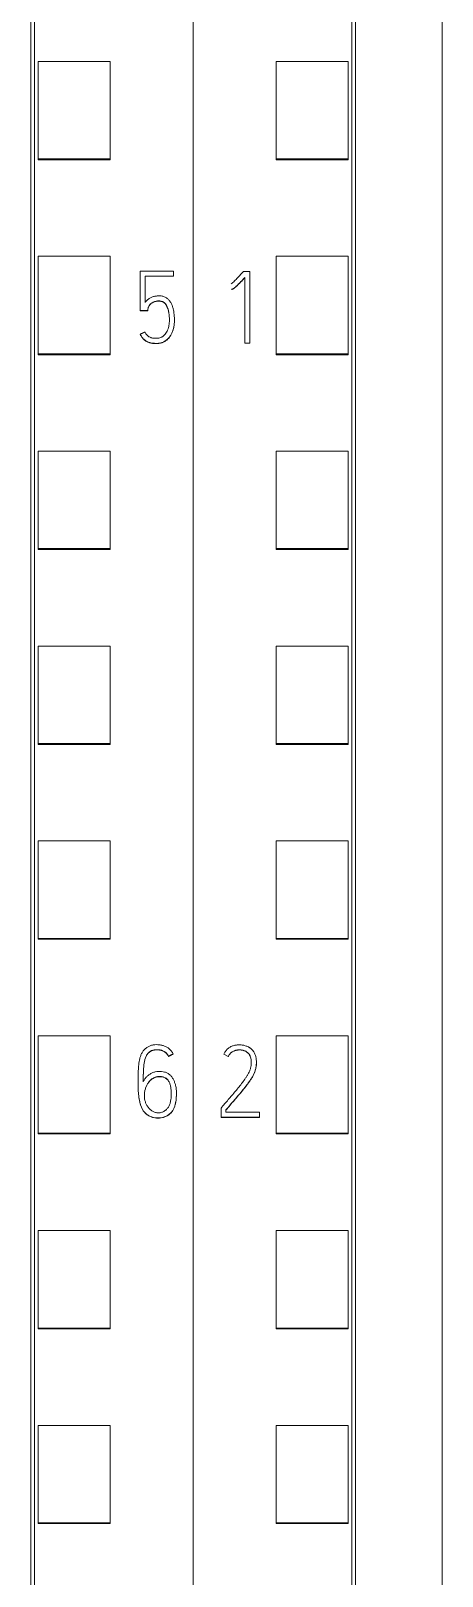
# Model space of a CAD drawing. Header units: millimetres. Extents: x 1359 to 3577, y 1336 to 3557.
# Drawn here: x 2850.27 to 2861.67, y 2979.45 to 3022.28 of the extents above; entities that cross this region are included whole.
import ezdxf

# ---------------------------------------------------------------- set-up
doc = ezdxf.new("R2010")
doc.units = ezdxf.units.MM
doc.layers.add('000-PI-Oprema', color=30, linetype='Continuous', lineweight=5)

msp = doc.modelspace()

# ---------------------------------------------------------------- linework, layer by layer
at = {"layer": '000-PI-Oprema', "color": 0, "linetype": 'ByBlock', "lineweight": 0}
for p, q in [((2854.771, 3041.237), (2854.771, 2927.819)), ((2854.771, 3041.237), (2854.771, 2927.819)), ((2850.371, 2930.141), (2850.371, 3038.956)), ((2859.171, 3038.956), (2859.171, 2930.141)), ((2850.471, 3018.734), (2850.471, 3021.437)), ((2850.471, 3021.437), (2852.471, 3021.437)), ((2852.471, 3018.734), (2852.471, 3021.437)), ((2857.071, 3018.734), (2857.071, 3021.437)), ((2859.071, 3021.437), (2857.071, 3021.437)), ((2859.071, 3018.734), (2859.071, 3021.437)), ((2850.471, 3018.734), (2852.471, 3018.734)), ((2850.471, 3018.705), (2850.471, 3018.734)), ((2850.471, 3018.705), (2852.471, 3018.705)), ((2852.471, 3018.705), (2852.471, 3018.734)), ((2857.071, 3018.705), (2857.071, 3018.734)), ((2859.071, 3018.734), (2857.071, 3018.734)), ((2859.071, 3018.705), (2857.071, 3018.705)), ((2859.071, 3018.705), (2859.071, 3018.734)), ((2850.471, 3013.333), (2850.471, 3016.035)), ((2850.471, 3016.035), (2852.471, 3016.035)), ((2852.471, 3013.333), (2852.471, 3016.035)), ((2857.071, 3013.333), (2857.071, 3016.035)), ((2859.071, 3016.035), (2857.071, 3016.035)), ((2859.071, 3013.333), (2859.071, 3016.035)), ((2853.298, 3015.626), (2853.298, 3014.532)), ((2854.222, 3015.626), (2853.298, 3015.626)), ((2853.437, 3014.753), (2853.437, 3015.488)), ((2853.437, 3015.488), (2854.222, 3015.488)), ((2854.222, 3015.482), (2853.437, 3015.482)), ((2854.222, 3015.488), (2854.222, 3015.626)), ((2854.222, 3015.488), (2854.222, 3015.482)), ((2856.338, 3015.615), (2856.163, 3015.615)), ((2856.199, 3015.444), (2856.199, 3013.631)), ((2856.338, 3013.631), (2856.338, 3015.615)), ((2853.298, 3014.532), (2853.298, 3014.526)), ((2853.298, 3014.532), (2853.509, 3014.532)), ((2853.509, 3014.526), (2853.298, 3014.526)), ((2853.509, 3014.532), (2853.509, 3014.526)), ((2854.25, 3014.268), (2854.25, 3014.274)), ((2853.304, 3013.877), (2853.304, 3013.871)), ((2856.199, 3013.631), (2856.338, 3013.631)), ((2856.199, 3013.631), (2856.199, 3013.625)), ((2856.338, 3013.625), (2856.199, 3013.625)), ((2856.338, 3013.631), (2856.338, 3013.625)), ((2850.471, 3013.305), (2850.471, 3013.333)), ((2850.471, 3013.333), (2852.471, 3013.333)), ((2850.471, 3013.305), (2852.471, 3013.305)), ((2852.471, 3013.305), (2852.471, 3013.333)), ((2857.071, 3013.305), (2857.071, 3013.333)), ((2859.071, 3013.333), (2857.071, 3013.333)), ((2859.071, 3013.305), (2857.071, 3013.305)), ((2859.071, 3013.305), (2859.071, 3013.333)), ((2850.471, 3007.931), (2850.471, 3010.634)), ((2850.471, 3010.634), (2852.471, 3010.634)), ((2852.471, 3007.931), (2852.471, 3010.634)), ((2857.071, 3007.931), (2857.071, 3010.634)), ((2859.071, 3010.634), (2857.071, 3010.634)), ((2859.071, 3007.931), (2859.071, 3010.634)), ((2850.471, 3007.905), (2850.471, 3007.931)), ((2850.471, 3007.931), (2852.471, 3007.931)), ((2850.471, 3007.905), (2852.471, 3007.905)), ((2852.471, 3007.905), (2852.471, 3007.931)), ((2857.071, 3007.905), (2857.071, 3007.931)), ((2859.071, 3007.931), (2857.071, 3007.931)), ((2859.071, 3007.905), (2857.071, 3007.905)), ((2859.071, 3007.905), (2859.071, 3007.931)), ((2850.471, 3002.53), (2850.471, 3005.232)), ((2850.471, 3005.232), (2852.471, 3005.232)), ((2852.471, 3002.53), (2852.471, 3005.232)), ((2857.071, 3002.53), (2857.071, 3005.232)), ((2859.071, 3005.232), (2857.071, 3005.232)), ((2859.071, 3002.53), (2859.071, 3005.232)), ((2850.471, 3002.506), (2850.471, 3002.53)), ((2850.471, 3002.53), (2852.471, 3002.53)), ((2850.471, 3002.506), (2852.471, 3002.506)), ((2852.471, 3002.506), (2852.471, 3002.53)), ((2857.071, 3002.506), (2857.071, 3002.53)), ((2859.071, 3002.53), (2857.071, 3002.53)), ((2859.071, 3002.506), (2857.071, 3002.506)), ((2859.071, 3002.506), (2859.071, 3002.53)), ((2850.471, 2997.128), (2850.471, 2999.83)), ((2850.471, 2999.83), (2852.471, 2999.83)), ((2852.471, 2997.128), (2852.471, 2999.83)), ((2857.071, 2997.128), (2857.071, 2999.83)), ((2859.071, 2999.83), (2857.071, 2999.83)), ((2859.071, 2997.128), (2859.071, 2999.83)), ((2850.471, 2997.106), (2850.471, 2997.128)), ((2850.471, 2997.128), (2852.471, 2997.128)), ((2850.471, 2997.106), (2852.471, 2997.106)), ((2852.471, 2997.106), (2852.471, 2997.128)), ((2857.071, 2997.106), (2857.071, 2997.128)), ((2859.071, 2997.128), (2857.071, 2997.128)), ((2859.071, 2997.106), (2857.071, 2997.106)), ((2859.071, 2997.106), (2859.071, 2997.128)), ((2850.471, 2991.727), (2850.471, 2994.429)), ((2850.471, 2994.429), (2852.471, 2994.429)), ((2852.471, 2991.727), (2852.471, 2994.429)), ((2857.071, 2991.727), (2857.071, 2994.429)), ((2859.071, 2994.429), (2857.071, 2994.429)), ((2859.071, 2991.727), (2859.071, 2994.429)), ((2854.215, 2993.927), (2854.215, 2993.921)), ((2854.088, 2993.861), (2854.088, 2993.854)), ((2856.524, 2993.687), (2856.524, 2993.693)), ((2853.244, 2993.122), (2853.244, 2993.116)), ((2854.307, 2992.823), (2854.307, 2992.829)), ((2856.607, 2992.308), (2855.68, 2992.308)), ((2856.607, 2992.17), (2856.607, 2992.308)), ((2855.542, 2992.17), (2856.607, 2992.17)), ((2856.607, 2992.164), (2855.542, 2992.164)), ((2856.607, 2992.17), (2856.607, 2992.164)), ((2850.471, 2991.706), (2850.471, 2991.727)), ((2850.471, 2991.727), (2852.471, 2991.727)), ((2850.471, 2991.706), (2852.471, 2991.706)), ((2852.471, 2991.706), (2852.471, 2991.727)), ((2857.071, 2991.706), (2857.071, 2991.727)), ((2859.071, 2991.727), (2857.071, 2991.727)), ((2859.071, 2991.706), (2857.071, 2991.706)), ((2859.071, 2991.706), (2859.071, 2991.727)), ((2850.471, 2986.325), (2850.471, 2989.027)), ((2850.471, 2989.027), (2852.471, 2989.027)), ((2852.471, 2986.325), (2852.471, 2989.027)), ((2857.071, 2986.325), (2857.071, 2989.027)), ((2859.071, 2989.027), (2857.071, 2989.027)), ((2859.071, 2986.325), (2859.071, 2989.027)), ((2850.471, 2986.306), (2850.471, 2986.325)), ((2850.471, 2986.325), (2852.471, 2986.325)), ((2850.471, 2986.306), (2852.471, 2986.306)), ((2852.471, 2986.306), (2852.471, 2986.325)), ((2857.071, 2986.306), (2857.071, 2986.325)), ((2859.071, 2986.325), (2857.071, 2986.325)), ((2859.071, 2986.306), (2857.071, 2986.306)), ((2859.071, 2986.306), (2859.071, 2986.325)), ((2850.471, 2980.924), (2850.471, 2983.625)), ((2850.471, 2983.625), (2852.471, 2983.625)), ((2852.471, 2980.924), (2852.471, 2983.625)), ((2857.071, 2980.924), (2857.071, 2983.625)), ((2859.071, 2983.625), (2857.071, 2983.625)), ((2859.071, 2980.924), (2859.071, 2983.625)), ((2850.471, 2980.924), (2852.471, 2980.924)), ((2850.471, 2980.906), (2850.471, 2980.924)), ((2850.471, 2980.906), (2852.471, 2980.906)), ((2852.471, 2980.906), (2852.471, 2980.924)), ((2857.071, 2980.906), (2857.071, 2980.924)), ((2859.071, 2980.924), (2857.071, 2980.924)), ((2859.071, 2980.906), (2857.071, 2980.906)), ((2859.071, 2980.906), (2859.071, 2980.924))]:
    msp.add_line(p, q, dxfattribs=at)
at = {"layer": '000-PI-Oprema', "color": 0, "linetype": 'ByBlock', "lineweight": 0, "ltscale": 0.25}
for p, q in [((2855.617, 2993.919), (2855.741, 2993.849)), ((2855.542, 2992.424), (2855.542, 2992.164)), ((2855.68, 2992.308), (2855.68, 2992.375))]:
    msp.add_line(p, q, dxfattribs=at)
at = {"layer": '000-PI-Oprema', "color": 0, "linetype": 'ByBlock', "lineweight": 0}
for points, knots in [([(2850.271, 2929.856), (2850.271, 2933.196), (2850.271, 2941.161), (2850.271, 2953.801), (2850.271, 2969.287), (2850.271, 2983.582), (2850.271, 2997.792), (2850.271, 3012.358), (2850.271, 3026.528), (2850.271, 3036.098), (2850.271, 3039.142)], [0, 0, 0, 0, 0.091483, 0.21812, 0.346206, 0.515858, 0.610111, 0.736264, 0.916066, 1, 1, 1, 1]), ([(2859.271, 3039.142), (2859.271, 3036.098), (2859.271, 3026.528), (2859.271, 3012.358), (2859.271, 2997.792), (2859.271, 2983.582), (2859.271, 2969.287), (2859.271, 2953.801), (2859.271, 2941.161), (2859.271, 2933.196), (2859.271, 2929.856)], [0, 0, 0, 0, 0.083934, 0.263736, 0.389889, 0.484142, 0.653794, 0.78188, 0.908517, 1, 1, 1, 1]), ([(2861.671, 3036.077), (2861.671, 3034.053), (2861.671, 3025.504), (2861.671, 3012.358), (2861.671, 2997.792), (2861.671, 2983.582), (2861.671, 2969.287), (2861.671, 2953.801), (2861.671, 2941.043), (2861.671, 2932.161), (2861.671, 2927.904), (2861.671, 2927.106)], [0, 0, 0, 0, 0.055935, 0.236292, 0.362833, 0.457376, 0.627551, 0.756032, 0.883059, 0.978086, 1, 1, 1, 1]), ([(2856.163, 3015.615), (2856.136, 3015.585), (2856.109, 3015.556), (2856.055, 3015.496), (2856.028, 3015.467), (2855.986, 3015.423), (2855.972, 3015.409), (2855.945, 3015.38), (2855.931, 3015.365), (2855.902, 3015.337), (2855.888, 3015.323), (2855.858, 3015.297), (2855.842, 3015.283), (2855.827, 3015.271)], [0, 0, 0, 0, 0.25, 0.25, 0.5, 0.5, 0.625, 0.625, 0.75, 0.75, 0.875, 0.875, 1, 1, 1, 1]), ([(2855.836, 3015.124), (2855.841, 3015.124), (2855.846, 3015.124), (2855.856, 3015.127), (2855.861, 3015.128), (2855.871, 3015.131), (2855.875, 3015.134), (2855.884, 3015.139), (2855.889, 3015.141), (2855.901, 3015.15), (2855.909, 3015.156), (2855.925, 3015.169), (2855.933, 3015.176), (2855.956, 3015.196), (2855.971, 3015.21), (2856.001, 3015.238), (2856.015, 3015.253), (2856.058, 3015.296), (2856.087, 3015.325), (2856.143, 3015.384), (2856.171, 3015.414), (2856.199, 3015.444)], [0, 0, 0, 0, 0.03125, 0.03125, 0.0625, 0.0625, 0.09375, 0.09375, 0.125, 0.125, 0.1875, 0.1875, 0.25, 0.25, 0.375, 0.375, 0.5, 0.5, 0.75, 0.75, 1, 1, 1, 1]), ([(2856.199, 3015.438), (2856.171, 3015.408), (2856.143, 3015.378), (2856.087, 3015.319), (2856.058, 3015.29), (2856.015, 3015.246), (2856, 3015.232), (2855.971, 3015.204), (2855.956, 3015.19), (2855.933, 3015.17), (2855.925, 3015.163), (2855.909, 3015.15), (2855.901, 3015.144), (2855.888, 3015.135), (2855.884, 3015.132), (2855.875, 3015.127), (2855.871, 3015.125), (2855.861, 3015.122), (2855.856, 3015.12), (2855.846, 3015.118), (2855.841, 3015.117), (2855.836, 3015.117)], [0, 0, 0, 0, 0.25, 0.25, 0.5, 0.5, 0.625, 0.625, 0.75, 0.75, 0.8125, 0.8125, 0.875, 0.875, 0.90625, 0.90625, 0.9375, 0.9375, 0.96875, 0.96875, 1, 1, 1, 1]), ([(2853.304, 3013.877), (2853.316, 3013.851), (2853.33, 3013.825), (2853.354, 3013.79), (2853.363, 3013.778), (2853.381, 3013.756), (2853.392, 3013.745), (2853.413, 3013.726), (2853.424, 3013.717), (2853.448, 3013.7), (2853.46, 3013.691), (2853.484, 3013.677), (2853.497, 3013.67), (2853.524, 3013.658), (2853.538, 3013.652), (2853.565, 3013.643), (2853.579, 3013.639), (2853.607, 3013.632), (2853.622, 3013.629), (2853.651, 3013.625), (2853.665, 3013.624), (2853.687, 3013.623), (2853.695, 3013.622), (2853.709, 3013.622), (2853.717, 3013.621), (2853.739, 3013.62), (2853.753, 3013.62), (2853.782, 3013.621), (2853.797, 3013.622), (2853.826, 3013.625), (2853.841, 3013.628), (2853.87, 3013.634), (2853.884, 3013.638), (2853.926, 3013.651), (2853.952, 3013.663), (2853.991, 3013.685), (2854.003, 3013.693), (2854.027, 3013.71), (2854.039, 3013.719), (2854.061, 3013.738), (2854.071, 3013.748), (2854.091, 3013.77), (2854.101, 3013.781), (2854.128, 3013.816), (2854.144, 3013.841), (2854.165, 3013.879), (2854.171, 3013.892), (2854.184, 3013.918), (2854.189, 3013.932), (2854.205, 3013.973), (2854.214, 3014), (2854.229, 3014.057), (2854.235, 3014.085), (2854.241, 3014.128), (2854.243, 3014.143), (2854.246, 3014.172), (2854.247, 3014.186), (2854.25, 3014.23), (2854.25, 3014.259), (2854.25, 3014.317), (2854.248, 3014.375), (2854.242, 3014.433), (2854.234, 3014.491), (2854.229, 3014.52), (2854.22, 3014.563), (2854.216, 3014.577), (2854.209, 3014.605), (2854.205, 3014.619), (2854.191, 3014.661), (2854.18, 3014.688), (2854.161, 3014.728), (2854.154, 3014.741), (2854.139, 3014.766), (2854.131, 3014.778), (2854.105, 3014.814), (2854.086, 3014.835), (2854.041, 3014.875), (2854.017, 3014.891), (2853.977, 3014.91), (2853.963, 3014.916), (2853.935, 3014.925), (2853.921, 3014.929), (2853.892, 3014.934), (2853.877, 3014.936), (2853.848, 3014.938), (2853.833, 3014.939), (2853.804, 3014.938), (2853.789, 3014.937), (2853.76, 3014.935), (2853.745, 3014.933), (2853.716, 3014.929), (2853.702, 3014.926), (2853.673, 3014.919), (2853.659, 3014.915), (2853.631, 3014.905), (2853.617, 3014.9), (2853.591, 3014.887), (2853.578, 3014.88), (2853.553, 3014.865), (2853.541, 3014.857), (2853.517, 3014.839), (2853.506, 3014.829), (2853.484, 3014.809), (2853.474, 3014.799), (2853.455, 3014.777), (2853.446, 3014.765), (2853.437, 3014.753)], [0, 0, 0, 0, 0.03125, 0.03125, 0.046875, 0.046875, 0.0625, 0.0625, 0.078125, 0.078125, 0.09375, 0.09375, 0.109375, 0.109375, 0.125, 0.125, 0.140625, 0.140625, 0.15625, 0.15625, 0.171875, 0.171875, 0.179687, 0.179687, 0.1875, 0.1875, 0.203125, 0.203125, 0.21875, 0.21875, 0.234375, 0.234375, 0.25, 0.25, 0.28125, 0.28125, 0.296875, 0.296875, 0.3125, 0.3125, 0.328125, 0.328125, 0.34375, 0.34375, 0.375, 0.375, 0.390625, 0.390625, 0.40625, 0.40625, 0.4375, 0.4375, 0.46875, 0.46875, 0.484375, 0.484375, 0.5, 0.5, 0.53125, 0.53125, 0.5625, 0.59375, 0.59375, 0.625, 0.625, 0.640625, 0.640625, 0.65625, 0.65625, 0.6875, 0.6875, 0.703125, 0.703125, 0.71875, 0.71875, 0.75, 0.75, 0.78125, 0.78125, 0.796875, 0.796875, 0.8125, 0.8125, 0.828125, 0.828125, 0.84375, 0.84375, 0.859375, 0.859375, 0.875, 0.875, 0.890625, 0.890625, 0.90625, 0.90625, 0.921875, 0.921875, 0.9375, 0.9375, 0.953125, 0.953125, 0.96875, 0.96875, 0.984375, 0.984375, 1, 1, 1, 1]), ([(2853.509, 3014.532), (2853.51, 3014.555), (2853.513, 3014.578), (2853.522, 3014.612), (2853.526, 3014.623), (2853.535, 3014.644), (2853.541, 3014.654), (2853.553, 3014.674), (2853.56, 3014.683), (2853.571, 3014.696), (2853.575, 3014.7), (2853.583, 3014.709), (2853.587, 3014.713), (2853.609, 3014.732), (2853.627, 3014.746), (2853.658, 3014.763), (2853.668, 3014.768), (2853.69, 3014.777), (2853.7, 3014.781), (2853.734, 3014.79), (2853.757, 3014.795), (2853.791, 3014.797), (2853.803, 3014.798), (2853.826, 3014.798), (2853.838, 3014.797), (2853.872, 3014.794), (2853.895, 3014.789), (2853.922, 3014.779), (2853.928, 3014.776), (2853.938, 3014.771), (2853.943, 3014.768), (2853.958, 3014.759), (2853.967, 3014.752), (2853.98, 3014.741), (2853.984, 3014.737), (2853.992, 3014.728), (2854.003, 3014.715), (2854.013, 3014.701), (2854.025, 3014.681), (2854.031, 3014.671), (2854.042, 3014.651), (2854.046, 3014.64), (2854.06, 3014.608), (2854.067, 3014.587), (2854.08, 3014.543), (2854.086, 3014.521), (2854.093, 3014.487), (2854.095, 3014.476), (2854.098, 3014.453), (2854.103, 3014.419), (2854.106, 3014.385), (2854.109, 3014.34), (2854.11, 3014.317), (2854.111, 3014.249), (2854.109, 3014.204), (2854.102, 3014.147), (2854.1, 3014.136), (2854.097, 3014.113), (2854.094, 3014.102), (2854.087, 3014.068), (2854.081, 3014.045), (2854.066, 3014.002), (2854.057, 3013.981), (2854.036, 3013.939), (2854.025, 3013.919), (2853.998, 3013.882), (2853.983, 3013.864), (2853.958, 3013.84), (2853.95, 3013.832), (2853.931, 3013.818), (2853.922, 3013.811), (2853.902, 3013.799), (2853.892, 3013.794), (2853.871, 3013.784), (2853.86, 3013.78), (2853.827, 3013.77), (2853.804, 3013.766), (2853.769, 3013.762), (2853.758, 3013.762), (2853.734, 3013.761), (2853.723, 3013.761), (2853.688, 3013.762), (2853.666, 3013.764), (2853.631, 3013.771), (2853.62, 3013.774), (2853.598, 3013.781), (2853.587, 3013.785), (2853.566, 3013.795), (2853.555, 3013.8), (2853.535, 3013.812), (2853.526, 3013.819), (2853.498, 3013.84), (2853.482, 3013.857), (2853.46, 3013.884), (2853.454, 3013.894), (2853.442, 3013.914), (2853.436, 3013.925), (2853.432, 3013.935)], [0, 0, 0, 0, 0.03125, 0.03125, 0.046875, 0.046875, 0.0625, 0.0625, 0.078125, 0.078125, 0.085937, 0.085937, 0.09375, 0.09375, 0.125, 0.125, 0.140625, 0.140625, 0.15625, 0.15625, 0.1875, 0.1875, 0.203125, 0.203125, 0.21875, 0.21875, 0.25, 0.25, 0.257812, 0.257812, 0.265625, 0.265625, 0.28125, 0.28125, 0.289062, 0.289062, 0.296875, 0.3125, 0.3125, 0.328125, 0.328125, 0.34375, 0.34375, 0.375, 0.375, 0.40625, 0.40625, 0.421875, 0.421875, 0.4375, 0.46875, 0.46875, 0.5, 0.5, 0.5625, 0.5625, 0.578125, 0.578125, 0.59375, 0.59375, 0.625, 0.625, 0.65625, 0.65625, 0.6875, 0.6875, 0.71875, 0.71875, 0.734375, 0.734375, 0.75, 0.75, 0.765625, 0.765625, 0.78125, 0.78125, 0.8125, 0.8125, 0.828125, 0.828125, 0.84375, 0.84375, 0.875, 0.875, 0.890625, 0.890625, 0.90625, 0.90625, 0.921875, 0.921875, 0.9375, 0.9375, 0.96875, 0.96875, 0.984375, 0.984375, 1, 1, 1, 1]), ([(2854.11, 3014.269), (2854.11, 3014.274), (2854.11, 3014.279), (2854.11, 3014.307), (2854.109, 3014.33), (2854.106, 3014.375), (2854.104, 3014.398), (2854.096, 3014.465), (2854.088, 3014.51), (2854.068, 3014.577), (2854.061, 3014.598), (2854.044, 3014.641), (2854.034, 3014.662), (2854.016, 3014.691), (2854.009, 3014.701), (2853.995, 3014.719), (2853.987, 3014.728), (2853.97, 3014.744), (2853.961, 3014.751), (2853.946, 3014.761), (2853.941, 3014.764), (2853.931, 3014.769), (2853.925, 3014.771), (2853.909, 3014.778), (2853.898, 3014.781), (2853.875, 3014.786), (2853.863, 3014.788), (2853.84, 3014.791), (2853.829, 3014.791), (2853.806, 3014.792), (2853.794, 3014.791), (2853.771, 3014.79), (2853.759, 3014.788), (2853.736, 3014.784), (2853.702, 3014.776), (2853.67, 3014.763), (2853.639, 3014.746), (2853.629, 3014.74), (2853.61, 3014.727), (2853.601, 3014.719), (2853.584, 3014.704), (2853.576, 3014.696), (2853.564, 3014.682), (2853.561, 3014.678), (2853.554, 3014.668), (2853.55, 3014.664), (2853.541, 3014.649), (2853.536, 3014.639), (2853.526, 3014.617), (2853.522, 3014.606), (2853.513, 3014.572), (2853.51, 3014.549), (2853.509, 3014.526)], [0, 0, 0, 0, 0.013624, 0.013624, 0.075273, 0.075273, 0.136921, 0.136921, 0.260218, 0.260218, 0.321867, 0.321867, 0.383515, 0.383515, 0.414339, 0.414339, 0.445164, 0.445164, 0.475988, 0.475988, 0.4914, 0.4914, 0.506812, 0.506812, 0.537636, 0.537636, 0.568461, 0.568461, 0.599285, 0.599285, 0.630109, 0.630109, 0.660933, 0.660933, 0.691758, 0.753406, 0.753406, 0.78423, 0.78423, 0.815055, 0.815055, 0.845879, 0.845879, 0.861291, 0.861291, 0.876703, 0.876703, 0.907527, 0.907527, 0.938352, 0.938352, 1, 1, 1, 1]), ([(2854.25, 3014.268), (2854.25, 3014.246), (2854.25, 3014.225), (2854.247, 3014.175), (2854.245, 3014.146), (2854.239, 3014.103), (2854.236, 3014.089), (2854.231, 3014.06), (2854.228, 3014.045), (2854.217, 3014.003), (2854.208, 3013.975), (2854.188, 3013.92), (2854.176, 3013.894), (2854.148, 3013.842), (2854.132, 3013.817), (2854.106, 3013.782), (2854.097, 3013.771), (2854.077, 3013.749), (2854.067, 3013.738), (2854.034, 3013.708), (2854.011, 3013.691), (2853.973, 3013.668), (2853.96, 3013.662), (2853.933, 3013.649), (2853.92, 3013.644), (2853.878, 3013.629), (2853.849, 3013.623), (2853.806, 3013.617), (2853.791, 3013.615), (2853.761, 3013.614), (2853.747, 3013.614), (2853.717, 3013.615), (2853.703, 3013.616), (2853.673, 3013.617), (2853.659, 3013.618), (2853.63, 3013.622), (2853.615, 3013.624), (2853.586, 3013.631), (2853.572, 3013.635), (2853.544, 3013.644), (2853.53, 3013.649), (2853.503, 3013.661), (2853.49, 3013.667), (2853.464, 3013.682), (2853.452, 3013.69), (2853.428, 3013.708), (2853.416, 3013.717), (2853.395, 3013.736), (2853.384, 3013.747), (2853.365, 3013.769), (2853.356, 3013.781), (2853.331, 3013.818), (2853.317, 3013.844), (2853.304, 3013.871)], [0, 0, 0, 0, 0.044434, 0.044434, 0.104157, 0.104157, 0.134018, 0.134018, 0.16388, 0.16388, 0.223602, 0.223602, 0.283325, 0.283325, 0.343048, 0.343048, 0.37291, 0.37291, 0.402771, 0.402771, 0.462494, 0.462494, 0.492355, 0.492355, 0.522217, 0.522217, 0.58194, 0.58194, 0.611801, 0.611801, 0.641663, 0.641663, 0.671524, 0.671524, 0.701386, 0.701386, 0.731247, 0.731247, 0.761108, 0.761108, 0.79097, 0.79097, 0.820831, 0.820831, 0.850693, 0.850693, 0.880554, 0.880554, 0.910416, 0.910416, 0.940277, 0.940277, 1, 1, 1, 1]), ([(2854.215, 2993.927), (2854.201, 2993.952), (2854.185, 2993.976), (2854.158, 2994.01), (2854.149, 2994.021), (2854.129, 2994.042), (2854.119, 2994.053), (2854.086, 2994.082), (2854.063, 2994.099), (2854.026, 2994.12), (2854.013, 2994.127), (2853.986, 2994.139), (2853.973, 2994.144), (2853.932, 2994.159), (2853.904, 2994.166), (2853.862, 2994.174), (2853.847, 2994.176), (2853.819, 2994.179), (2853.804, 2994.18), (2853.761, 2994.183), (2853.732, 2994.182), (2853.689, 2994.179), (2853.675, 2994.177), (2853.646, 2994.172), (2853.632, 2994.169), (2853.59, 2994.158), (2853.563, 2994.147), (2853.524, 2994.128), (2853.512, 2994.12), (2853.487, 2994.105), (2853.476, 2994.096), (2853.442, 2994.069), (2853.421, 2994.049), (2853.392, 2994.016), (2853.383, 2994.005), (2853.367, 2993.981), (2853.359, 2993.969), (2853.337, 2993.932), (2853.325, 2993.905), (2853.305, 2993.851), (2853.296, 2993.824), (2853.283, 2993.768), (2853.277, 2993.74), (2853.268, 2993.684), (2853.265, 2993.655), (2853.255, 2993.57), (2853.252, 2993.512), (2853.247, 2993.398), (2853.246, 2993.34), (2853.244, 2993.168), (2853.242, 2993.053), (2853.248, 2992.91), (2853.25, 2992.882), (2853.254, 2992.825), (2853.256, 2992.796), (2853.265, 2992.711), (2853.274, 2992.654), (2853.291, 2992.584), (2853.295, 2992.57), (2853.303, 2992.542), (2853.307, 2992.528), (2853.321, 2992.487), (2853.331, 2992.46), (2853.349, 2992.421), (2853.356, 2992.408), (2853.37, 2992.383), (2853.377, 2992.37), (2853.401, 2992.334), (2853.419, 2992.311), (2853.449, 2992.28), (2853.46, 2992.27), (2853.483, 2992.251), (2853.494, 2992.243), (2853.531, 2992.219), (2853.556, 2992.205), (2853.596, 2992.188), (2853.61, 2992.183), (2853.638, 2992.174), (2853.652, 2992.17), (2853.694, 2992.16), (2853.722, 2992.155), (2853.766, 2992.151), (2853.78, 2992.15), (2853.809, 2992.15), (2853.824, 2992.15), (2853.867, 2992.153), (2853.896, 2992.158), (2853.938, 2992.168), (2853.952, 2992.172), (2853.979, 2992.182), (2853.993, 2992.187), (2854.032, 2992.205), (2854.058, 2992.219), (2854.094, 2992.243), (2854.105, 2992.252), (2854.128, 2992.271), (2854.139, 2992.28), (2854.169, 2992.311), (2854.187, 2992.333), (2854.211, 2992.37), (2854.218, 2992.383), (2854.231, 2992.409), (2854.238, 2992.422), (2854.254, 2992.462), (2854.263, 2992.489), (2854.274, 2992.531), (2854.277, 2992.545), (2854.283, 2992.574), (2854.286, 2992.588), (2854.293, 2992.631), (2854.296, 2992.66), (2854.305, 2992.745), (2854.308, 2992.803), (2854.306, 2992.889), (2854.304, 2992.917), (2854.297, 2992.975), (2854.293, 2993.003), (2854.28, 2993.061), (2854.273, 2993.089), (2854.255, 2993.144), (2854.244, 2993.172), (2854.219, 2993.225), (2854.205, 2993.25), (2854.172, 2993.298), (2854.153, 2993.32), (2854.121, 2993.35), (2854.109, 2993.359), (2854.086, 2993.376), (2854.073, 2993.384), (2854.047, 2993.397), (2854.034, 2993.403), (2854.006, 2993.414), (2853.992, 2993.418), (2853.95, 2993.43), (2853.921, 2993.435), (2853.877, 2993.439), (2853.863, 2993.44), (2853.833, 2993.44), (2853.819, 2993.44), (2853.775, 2993.437), (2853.746, 2993.434), (2853.703, 2993.424), (2853.689, 2993.42), (2853.661, 2993.41), (2853.647, 2993.405), (2853.608, 2993.387), (2853.583, 2993.373), (2853.546, 2993.348), (2853.534, 2993.339), (2853.512, 2993.321), (2853.501, 2993.311), (2853.469, 2993.281), (2853.45, 2993.259), (2853.415, 2993.212), (2853.4, 2993.187), (2853.386, 2993.161)], [0, 0, 0, 0, 0.015625, 0.015625, 0.023438, 0.023438, 0.03125, 0.03125, 0.046875, 0.046875, 0.054688, 0.054688, 0.0625, 0.0625, 0.078125, 0.078125, 0.085938, 0.085938, 0.09375, 0.09375, 0.109375, 0.109375, 0.117188, 0.117188, 0.125, 0.125, 0.140625, 0.140625, 0.148438, 0.148438, 0.15625, 0.15625, 0.171875, 0.171875, 0.179688, 0.179688, 0.1875, 0.1875, 0.203125, 0.203125, 0.21875, 0.21875, 0.234375, 0.234375, 0.25, 0.25, 0.28125, 0.28125, 0.3125, 0.3125, 0.375, 0.375, 0.390625, 0.390625, 0.40625, 0.40625, 0.4375, 0.4375, 0.445313, 0.445313, 0.453125, 0.453125, 0.46875, 0.46875, 0.476563, 0.476563, 0.484375, 0.484375, 0.5, 0.5, 0.507813, 0.507813, 0.515625, 0.515625, 0.53125, 0.53125, 0.539063, 0.539063, 0.546875, 0.546875, 0.5625, 0.5625, 0.570313, 0.570313, 0.578125, 0.578125, 0.59375, 0.59375, 0.601563, 0.601563, 0.609375, 0.609375, 0.625, 0.625, 0.632813, 0.632813, 0.640625, 0.640625, 0.65625, 0.65625, 0.664063, 0.664063, 0.671875, 0.671875, 0.6875, 0.6875, 0.695313, 0.695313, 0.703125, 0.703125, 0.71875, 0.71875, 0.75, 0.75, 0.765625, 0.765625, 0.78125, 0.78125, 0.796875, 0.796875, 0.8125, 0.8125, 0.828125, 0.828125, 0.84375, 0.84375, 0.851563, 0.851563, 0.859375, 0.859375, 0.867188, 0.867188, 0.875, 0.875, 0.890625, 0.890625, 0.898438, 0.898438, 0.90625, 0.90625, 0.921875, 0.921875, 0.929688, 0.929688, 0.9375, 0.9375, 0.953125, 0.953125, 0.960938, 0.960938, 0.96875, 0.96875, 0.984375, 0.984375, 1, 1, 1, 1]), ([(2853.386, 2993.161), (2853.386, 2993.221), (2853.386, 2993.282), (2853.389, 2993.374), (2853.39, 2993.404), (2853.392, 2993.465), (2853.393, 2993.495), (2853.397, 2993.556), (2853.399, 2993.586), (2853.406, 2993.647), (2853.411, 2993.677), (2853.42, 2993.722), (2853.423, 2993.737), (2853.43, 2993.767), (2853.435, 2993.782), (2853.449, 2993.826), (2853.46, 2993.854), (2853.478, 2993.888), (2853.482, 2993.895), (2853.491, 2993.908), (2853.495, 2993.915), (2853.508, 2993.934), (2853.518, 2993.945), (2853.534, 2993.962), (2853.54, 2993.968), (2853.552, 2993.978), (2853.558, 2993.983), (2853.577, 2993.996), (2853.59, 2994.004), (2853.611, 2994.014), (2853.618, 2994.017), (2853.632, 2994.023), (2853.64, 2994.025), (2853.662, 2994.032), (2853.678, 2994.035), (2853.708, 2994.04), (2853.723, 2994.041), (2853.754, 2994.043), (2853.77, 2994.043), (2853.801, 2994.042), (2853.816, 2994.041), (2853.847, 2994.037), (2853.869, 2994.032), (2853.892, 2994.026), (2853.906, 2994.021), (2853.914, 2994.018), (2853.935, 2994.009), (2853.949, 2994.002), (2853.976, 2993.987), (2853.989, 2993.978), (2854.007, 2993.964), (2854.013, 2993.959), (2854.024, 2993.948), (2854.03, 2993.943), (2854.046, 2993.926), (2854.055, 2993.914), (2854.073, 2993.888), (2854.081, 2993.875), (2854.088, 2993.861)], [0, 0, 0, 0, 0.125, 0.125, 0.1875, 0.1875, 0.25, 0.25, 0.3125, 0.3125, 0.375, 0.375, 0.40625, 0.40625, 0.4375, 0.4375, 0.5, 0.5, 0.515625, 0.515625, 0.53125, 0.53125, 0.5625, 0.5625, 0.578125, 0.578125, 0.59375, 0.59375, 0.625, 0.625, 0.640625, 0.640625, 0.65625, 0.65625, 0.6875, 0.6875, 0.71875, 0.71875, 0.75, 0.75, 0.78125, 0.78125, 0.8125, 0.828125, 0.828125, 0.84375, 0.84375, 0.875, 0.875, 0.90625, 0.90625, 0.921875, 0.921875, 0.9375, 0.9375, 0.96875, 0.96875, 1, 1, 1, 1]), ([(2854.088, 2993.854), (2854.074, 2993.882), (2854.057, 2993.907), (2854.031, 2993.936), (2854.025, 2993.941), (2854.014, 2993.952), (2854.008, 2993.957), (2853.99, 2993.971), (2853.964, 2993.989), (2853.937, 2994.002), (2853.908, 2994.014), (2853.893, 2994.019), (2853.864, 2994.027), (2853.848, 2994.03), (2853.818, 2994.035), (2853.802, 2994.036), (2853.756, 2994.038), (2853.725, 2994.036), (2853.68, 2994.029), (2853.664, 2994.026), (2853.634, 2994.018), (2853.62, 2994.012), (2853.599, 2994.002), (2853.592, 2993.999), (2853.579, 2993.991), (2853.572, 2993.987), (2853.553, 2993.973), (2853.536, 2993.958), (2853.52, 2993.941), (2853.51, 2993.929), (2853.505, 2993.923), (2853.492, 2993.904), (2853.483, 2993.891), (2853.469, 2993.864), (2853.462, 2993.85), (2853.45, 2993.822), (2853.445, 2993.807), (2853.431, 2993.763), (2853.423, 2993.733), (2853.411, 2993.674), (2853.407, 2993.643), (2853.4, 2993.583), (2853.397, 2993.552), (2853.393, 2993.491), (2853.392, 2993.461), (2853.39, 2993.399), (2853.389, 2993.369), (2853.386, 2993.277), (2853.386, 2993.216), (2853.386, 2993.154)], [0, 0, 0, 0, 0.0625, 0.0625, 0.078125, 0.078125, 0.09375, 0.09375, 0.125, 0.15625, 0.15625, 0.1875, 0.1875, 0.21875, 0.21875, 0.25, 0.25, 0.3125, 0.3125, 0.34375, 0.34375, 0.375, 0.375, 0.390625, 0.390625, 0.40625, 0.40625, 0.4375, 0.453125, 0.453125, 0.46875, 0.46875, 0.5, 0.5, 0.53125, 0.53125, 0.5625, 0.5625, 0.625, 0.625, 0.6875, 0.6875, 0.75, 0.75, 0.8125, 0.8125, 0.875, 0.875, 1, 1, 1, 1]), ([(2855.741, 2993.855), (2855.753, 2993.878), (2855.766, 2993.9), (2855.79, 2993.931), (2855.799, 2993.94), (2855.818, 2993.958), (2855.828, 2993.967), (2855.859, 2993.99), (2855.882, 2994.002), (2855.93, 2994.022), (2855.955, 2994.029), (2855.993, 2994.036), (2856.006, 2994.038), (2856.032, 2994.04), (2856.045, 2994.04), (2856.084, 2994.04), (2856.11, 2994.037), (2856.147, 2994.029), (2856.16, 2994.025), (2856.185, 2994.017), (2856.197, 2994.012), (2856.232, 2993.995), (2856.254, 2993.982), (2856.284, 2993.957), (2856.294, 2993.949), (2856.312, 2993.93), (2856.32, 2993.92), (2856.331, 2993.904), (2856.335, 2993.898), (2856.341, 2993.887), (2856.35, 2993.87), (2856.357, 2993.852), (2856.366, 2993.827), (2856.369, 2993.814), (2856.374, 2993.789), (2856.376, 2993.776), (2856.38, 2993.751), (2856.381, 2993.738), (2856.382, 2993.712), (2856.382, 2993.699), (2856.382, 2993.673), (2856.382, 2993.66), (2856.38, 2993.634), (2856.379, 2993.621), (2856.374, 2993.583), (2856.369, 2993.558), (2856.359, 2993.52), (2856.355, 2993.508), (2856.347, 2993.483), (2856.342, 2993.471), (2856.328, 2993.435), (2856.316, 2993.412), (2856.293, 2993.367), (2856.28, 2993.344), (2856.253, 2993.301), (2856.239, 2993.279), (2856.197, 2993.215), (2856.167, 2993.174), (2856.074, 2993.05), (2856.009, 2992.971), (2855.91, 2992.853), (2855.877, 2992.814), (2855.81, 2992.735), (2855.777, 2992.696), (2855.71, 2992.619), (2855.676, 2992.58), (2855.609, 2992.502), (2855.575, 2992.463), (2855.542, 2992.424)], [0, 0, 0, 0, 0.03125, 0.03125, 0.046875, 0.046875, 0.0625, 0.0625, 0.09375, 0.09375, 0.125, 0.125, 0.140625, 0.140625, 0.15625, 0.15625, 0.1875, 0.1875, 0.203125, 0.203125, 0.21875, 0.21875, 0.25, 0.25, 0.265625, 0.265625, 0.28125, 0.28125, 0.289063, 0.289063, 0.296875, 0.3125, 0.3125, 0.328125, 0.328125, 0.34375, 0.34375, 0.359375, 0.359375, 0.375, 0.375, 0.390625, 0.390625, 0.40625, 0.40625, 0.4375, 0.4375, 0.453125, 0.453125, 0.46875, 0.46875, 0.5, 0.5, 0.53125, 0.53125, 0.5625, 0.5625, 0.625, 0.625, 0.75, 0.75, 0.8125, 0.8125, 0.875, 0.875, 0.9375, 0.9375, 1, 1, 1, 1]), ([(2855.68, 2992.375), (2855.719, 2992.421), (2855.758, 2992.467), (2855.836, 2992.558), (2855.875, 2992.604), (2855.954, 2992.696), (2855.993, 2992.742), (2856.07, 2992.834), (2856.109, 2992.88), (2856.185, 2992.973), (2856.222, 2993.02), (2856.277, 2993.092), (2856.295, 2993.117), (2856.33, 2993.166), (2856.347, 2993.19), (2856.381, 2993.241), (2856.397, 2993.266), (2856.427, 2993.318), (2856.441, 2993.344), (2856.46, 2993.385), (2856.466, 2993.399), (2856.477, 2993.427), (2856.482, 2993.441), (2856.496, 2993.485), (2856.504, 2993.514), (2856.515, 2993.573), (2856.519, 2993.603), (2856.522, 2993.648), (2856.523, 2993.663), (2856.524, 2993.693), (2856.524, 2993.708), (2856.522, 2993.753), (2856.518, 2993.783), (2856.51, 2993.828), (2856.507, 2993.842), (2856.499, 2993.872), (2856.495, 2993.886), (2856.485, 2993.915), (2856.478, 2993.928), (2856.465, 2993.955), (2856.458, 2993.968), (2856.446, 2993.988), (2856.441, 2993.994), (2856.432, 2994.006), (2856.428, 2994.012), (2856.413, 2994.03), (2856.403, 2994.041), (2856.382, 2994.062), (2856.37, 2994.072), (2856.352, 2994.086), (2856.346, 2994.09), (2856.334, 2994.099), (2856.327, 2994.103), (2856.294, 2994.122), (2856.266, 2994.134), (2856.223, 2994.149), (2856.209, 2994.154), (2856.18, 2994.162), (2856.165, 2994.165), (2856.135, 2994.17), (2856.12, 2994.172), (2856.09, 2994.175), (2856.075, 2994.175), (2856.044, 2994.176), (2856.029, 2994.176), (2855.999, 2994.175), (2855.984, 2994.174), (2855.939, 2994.168), (2855.909, 2994.162), (2855.866, 2994.149), (2855.852, 2994.143), (2855.831, 2994.134), (2855.824, 2994.131), (2855.81, 2994.124), (2855.804, 2994.12), (2855.771, 2994.101), (2855.746, 2994.084), (2855.712, 2994.053), (2855.702, 2994.043), (2855.681, 2994.02), (2855.671, 2994.009), (2855.645, 2993.972), (2855.629, 2993.946), (2855.617, 2993.919)], [0, 0, 0, 0, 0.0625, 0.0625, 0.125, 0.125, 0.1875, 0.1875, 0.25, 0.25, 0.3125, 0.3125, 0.34375, 0.34375, 0.375, 0.375, 0.40625, 0.40625, 0.4375, 0.4375, 0.453125, 0.453125, 0.46875, 0.46875, 0.5, 0.5, 0.53125, 0.53125, 0.546875, 0.546875, 0.5625, 0.5625, 0.59375, 0.59375, 0.609375, 0.609375, 0.625, 0.625, 0.640625, 0.640625, 0.65625, 0.65625, 0.664062, 0.664062, 0.671875, 0.671875, 0.6875, 0.6875, 0.703125, 0.703125, 0.710937, 0.710937, 0.71875, 0.71875, 0.75, 0.75, 0.765625, 0.765625, 0.78125, 0.78125, 0.796875, 0.796875, 0.8125, 0.8125, 0.828125, 0.828125, 0.84375, 0.84375, 0.875, 0.875, 0.890625, 0.890625, 0.898437, 0.898437, 0.90625, 0.90625, 0.9375, 0.9375, 0.953125, 0.953125, 0.96875, 0.96875, 1, 1, 1, 1]), ([(2856.382, 2993.684), (2856.382, 2993.694), (2856.382, 2993.705), (2856.381, 2993.728), (2856.38, 2993.741), (2856.377, 2993.766), (2856.375, 2993.779), (2856.37, 2993.805), (2856.367, 2993.818), (2856.359, 2993.842), (2856.354, 2993.854), (2856.346, 2993.872), (2856.343, 2993.878), (2856.336, 2993.889), (2856.333, 2993.895), (2856.315, 2993.922), (2856.297, 2993.941), (2856.272, 2993.962), (2856.266, 2993.966), (2856.256, 2993.973), (2856.24, 2993.984), (2856.211, 2994), (2856.187, 2994.01), (2856.162, 2994.018), (2856.15, 2994.022), (2856.112, 2994.031), (2856.086, 2994.034), (2856.034, 2994.035), (2855.995, 2994.031), (2855.957, 2994.022), (2855.932, 2994.015), (2855.919, 2994.011), (2855.895, 2994.001), (2855.883, 2993.996), (2855.861, 2993.983), (2855.849, 2993.976), (2855.818, 2993.953), (2855.799, 2993.935), (2855.775, 2993.905), (2855.767, 2993.894), (2855.753, 2993.872), (2855.747, 2993.861), (2855.741, 2993.849)], [0, 0, 0, 0, 0.034384, 0.034384, 0.076368, 0.076368, 0.118351, 0.118351, 0.160334, 0.160334, 0.202317, 0.202317, 0.223309, 0.223309, 0.244301, 0.244301, 0.328267, 0.328267, 0.349259, 0.349259, 0.370251, 0.412234, 0.454217, 0.454217, 0.496201, 0.496201, 0.580167, 0.580167, 0.664134, 0.706117, 0.706117, 0.7481, 0.7481, 0.790084, 0.790084, 0.832067, 0.832067, 0.916033, 0.916033, 0.958017, 0.958017, 1, 1, 1, 1]), ([(2856.524, 2993.687), (2856.524, 2993.666), (2856.523, 2993.645), (2856.519, 2993.593), (2856.514, 2993.564), (2856.506, 2993.52), (2856.502, 2993.505), (2856.495, 2993.476), (2856.491, 2993.461), (2856.481, 2993.432), (2856.476, 2993.418), (2856.465, 2993.39), (2856.459, 2993.377), (2856.44, 2993.336), (2856.426, 2993.309), (2856.395, 2993.258), (2856.379, 2993.232), (2856.346, 2993.182), (2856.328, 2993.157), (2856.293, 2993.108), (2856.275, 2993.084), (2856.221, 2993.012), (2856.183, 2992.966), (2856.107, 2992.873), (2856.069, 2992.826), (2855.992, 2992.734), (2855.953, 2992.689), (2855.875, 2992.597), (2855.836, 2992.552), (2855.758, 2992.46), (2855.719, 2992.414), (2855.68, 2992.368)], [0, 0, 0, 0, 0.040253, 0.040253, 0.096709, 0.096709, 0.124936, 0.124936, 0.153164, 0.153164, 0.181392, 0.181392, 0.20962, 0.20962, 0.266076, 0.266076, 0.322531, 0.322531, 0.378987, 0.378987, 0.435443, 0.435443, 0.548354, 0.548354, 0.661266, 0.661266, 0.774177, 0.774177, 0.887089, 0.887089, 1, 1, 1, 1]), ([(2854.307, 2992.824), (2854.307, 2992.778), (2854.304, 2992.732), (2854.297, 2992.657), (2854.293, 2992.629), (2854.286, 2992.586), (2854.284, 2992.571), (2854.278, 2992.543), (2854.275, 2992.529), (2854.264, 2992.486), (2854.255, 2992.459), (2854.239, 2992.419), (2854.233, 2992.405), (2854.22, 2992.379), (2854.213, 2992.367), (2854.189, 2992.33), (2854.171, 2992.307), (2854.141, 2992.276), (2854.13, 2992.267), (2854.108, 2992.248), (2854.096, 2992.239), (2854.06, 2992.214), (2854.035, 2992.2), (2853.996, 2992.182), (2853.982, 2992.176), (2853.954, 2992.167), (2853.94, 2992.163), (2853.898, 2992.152), (2853.87, 2992.148), (2853.826, 2992.144), (2853.812, 2992.144), (2853.782, 2992.144), (2853.768, 2992.145), (2853.725, 2992.149), (2853.696, 2992.153), (2853.654, 2992.164), (2853.64, 2992.168), (2853.612, 2992.176), (2853.598, 2992.181), (2853.559, 2992.198), (2853.533, 2992.211), (2853.503, 2992.231), (2853.497, 2992.235), (2853.485, 2992.244), (2853.479, 2992.248), (2853.462, 2992.262), (2853.451, 2992.272), (2853.421, 2992.303), (2853.403, 2992.325), (2853.379, 2992.361), (2853.371, 2992.374), (2853.357, 2992.399), (2853.351, 2992.412), (2853.332, 2992.451), (2853.322, 2992.478), (2853.303, 2992.533), (2853.295, 2992.56), (2853.281, 2992.617), (2853.276, 2992.645), (2853.266, 2992.702), (2853.259, 2992.759), (2853.254, 2992.816), (2853.25, 2992.874), (2853.248, 2992.902), (2853.245, 2992.993), (2853.244, 2993.054), (2853.244, 2993.116)], [0, 0, 0, 0, 0.061961, 0.061961, 0.100808, 0.100808, 0.120232, 0.120232, 0.139655, 0.139655, 0.178502, 0.178502, 0.197926, 0.197926, 0.217349, 0.217349, 0.256196, 0.256196, 0.27562, 0.27562, 0.295043, 0.295043, 0.33389, 0.33389, 0.353314, 0.353314, 0.372737, 0.372737, 0.411584, 0.411584, 0.431008, 0.431008, 0.450431, 0.450431, 0.489278, 0.489278, 0.508702, 0.508702, 0.528125, 0.528125, 0.566972, 0.566972, 0.576684, 0.576684, 0.586396, 0.586396, 0.605819, 0.605819, 0.644666, 0.644666, 0.66409, 0.66409, 0.683513, 0.683513, 0.72236, 0.72236, 0.761207, 0.761207, 0.800054, 0.800054, 0.838901, 0.877748, 0.877748, 0.916595, 0.916595, 1, 1, 1, 1]), ([(2853.659, 2993.254), (2853.685, 2993.269), (2853.712, 2993.279), (2853.755, 2993.29), (2853.769, 2993.293), (2853.798, 2993.297), (2853.828, 2993.299), (2853.857, 2993.299), (2853.887, 2993.297), (2853.901, 2993.296), (2853.93, 2993.291), (2853.945, 2993.287), (2853.973, 2993.278), (2853.986, 2993.272), (2854.012, 2993.258), (2854.024, 2993.249), (2854.046, 2993.23), (2854.056, 2993.219), (2854.075, 2993.196), (2854.083, 2993.184), (2854.098, 2993.159), (2854.105, 2993.146), (2854.123, 2993.106), (2854.132, 2993.078), (2854.143, 2993.036), (2854.146, 2993.022), (2854.151, 2992.993), (2854.153, 2992.978), (2854.158, 2992.935), (2854.16, 2992.906), (2854.163, 2992.848), (2854.163, 2992.819), (2854.161, 2992.732), (2854.156, 2992.674), (2854.138, 2992.587), (2854.131, 2992.559), (2854.116, 2992.518), (2854.111, 2992.504), (2854.098, 2992.477), (2854.091, 2992.464), (2854.068, 2992.427), (2854.05, 2992.405), (2854.023, 2992.379), (2854.018, 2992.374), (2854.007, 2992.364), (2854.001, 2992.36), (2853.983, 2992.347), (2853.971, 2992.339), (2853.946, 2992.325), (2853.932, 2992.318), (2853.904, 2992.308), (2853.876, 2992.3), (2853.847, 2992.295), (2853.818, 2992.292), (2853.803, 2992.292), (2853.774, 2992.294), (2853.759, 2992.295), (2853.73, 2992.301), (2853.716, 2992.304), (2853.674, 2992.319), (2853.648, 2992.332), (2853.611, 2992.357), (2853.599, 2992.366), (2853.577, 2992.385), (2853.556, 2992.405), (2853.537, 2992.427), (2853.518, 2992.45), (2853.509, 2992.462), (2853.485, 2992.499), (2853.471, 2992.524), (2853.454, 2992.565), (2853.449, 2992.579), (2853.44, 2992.607), (2853.437, 2992.621), (2853.427, 2992.663), (2853.422, 2992.692), (2853.419, 2992.736), (2853.418, 2992.75), (2853.417, 2992.779), (2853.418, 2992.794), (2853.42, 2992.838), (2853.423, 2992.867), (2853.434, 2992.924), (2853.442, 2992.952), (2853.456, 2992.994), (2853.461, 2993.008), (2853.473, 2993.035), (2853.479, 2993.048), (2853.499, 2993.087), (2853.514, 2993.111), (2853.54, 2993.147), (2853.549, 2993.158), (2853.568, 2993.18), (2853.578, 2993.191), (2853.61, 2993.222), (2853.633, 2993.24), (2853.659, 2993.254)], [0, 0, 0, 0, 0.03125, 0.03125, 0.046875, 0.046875, 0.0625, 0.078125, 0.078125, 0.09375, 0.09375, 0.109375, 0.109375, 0.125, 0.125, 0.140625, 0.140625, 0.15625, 0.15625, 0.171875, 0.171875, 0.1875, 0.1875, 0.21875, 0.21875, 0.234375, 0.234375, 0.25, 0.25, 0.28125, 0.28125, 0.3125, 0.3125, 0.375, 0.375, 0.40625, 0.40625, 0.421875, 0.421875, 0.4375, 0.4375, 0.46875, 0.46875, 0.476563, 0.476563, 0.484375, 0.484375, 0.5, 0.5, 0.515625, 0.515625, 0.53125, 0.546875, 0.546875, 0.5625, 0.5625, 0.578125, 0.578125, 0.59375, 0.59375, 0.625, 0.625, 0.640625, 0.640625, 0.65625, 0.671875, 0.671875, 0.6875, 0.6875, 0.71875, 0.71875, 0.734375, 0.734375, 0.75, 0.75, 0.78125, 0.78125, 0.796875, 0.796875, 0.8125, 0.8125, 0.84375, 0.84375, 0.875, 0.875, 0.890625, 0.890625, 0.90625, 0.90625, 0.9375, 0.9375, 0.953125, 0.953125, 0.96875, 0.96875, 1, 1, 1, 1]), ([(2853.659, 2993.248), (2853.633, 2993.233), (2853.61, 2993.216), (2853.578, 2993.185), (2853.568, 2993.175), (2853.549, 2993.152), (2853.54, 2993.141), (2853.514, 2993.105), (2853.499, 2993.081), (2853.479, 2993.042), (2853.473, 2993.028), (2853.461, 2993.001), (2853.456, 2992.988), (2853.442, 2992.946), (2853.434, 2992.918), (2853.426, 2992.875), (2853.424, 2992.861), (2853.42, 2992.832), (2853.419, 2992.817), (2853.418, 2992.792), (2853.417, 2992.781), (2853.417, 2992.77)], [0, 0, 0, 0, 0.157122, 0.157122, 0.235682, 0.235682, 0.314243, 0.314243, 0.471365, 0.471365, 0.549925, 0.549925, 0.628486, 0.628486, 0.785608, 0.785608, 0.864168, 0.864168, 0.942729, 0.942729, 1, 1, 1, 1]), ([(2854.08, 2993.183), (2854.075, 2993.19), (2854.07, 2993.197), (2854.055, 2993.214), (2854.045, 2993.225), (2854.028, 2993.239), (2854.022, 2993.244), (2854.01, 2993.252), (2854.004, 2993.256), (2853.985, 2993.266), (2853.972, 2993.272), (2853.943, 2993.281), (2853.929, 2993.285), (2853.9, 2993.29), (2853.886, 2993.291), (2853.857, 2993.293), (2853.842, 2993.293), (2853.798, 2993.291), (2853.769, 2993.287), (2853.726, 2993.277), (2853.712, 2993.272), (2853.692, 2993.264), (2853.685, 2993.261), (2853.672, 2993.255), (2853.665, 2993.252), (2853.659, 2993.248)], [0, 0, 0, 0, 0.053837, 0.053837, 0.148453, 0.148453, 0.195761, 0.195761, 0.243069, 0.243069, 0.337686, 0.337686, 0.432302, 0.432302, 0.526918, 0.526918, 0.621535, 0.621535, 0.810767, 0.810767, 0.905384, 0.905384, 0.952692, 0.952692, 1, 1, 1, 1])]:
    msp.add_open_spline(points, degree=3, knots=knots, dxfattribs=at)
for points, weights in [([(2853.432, 3013.935), (2853.368, 3013.906), (2853.304, 3013.877)], [0.500000038028, 0.499999961972, 0.500000038028]), ([(2854.088, 2993.861), (2854.151, 2993.894), (2854.215, 2993.927)], [0.500000150618, 0.499999849382, 0.500000150618]), ([(2854.215, 2993.921), (2854.151, 2993.888), (2854.088, 2993.854)], [0.499999984441, 0.500000015559, 0.499999984441])]:
    msp.add_rational_spline(points, weights, degree=2, dxfattribs=at)

doc.saveas('drawing.dxf')
